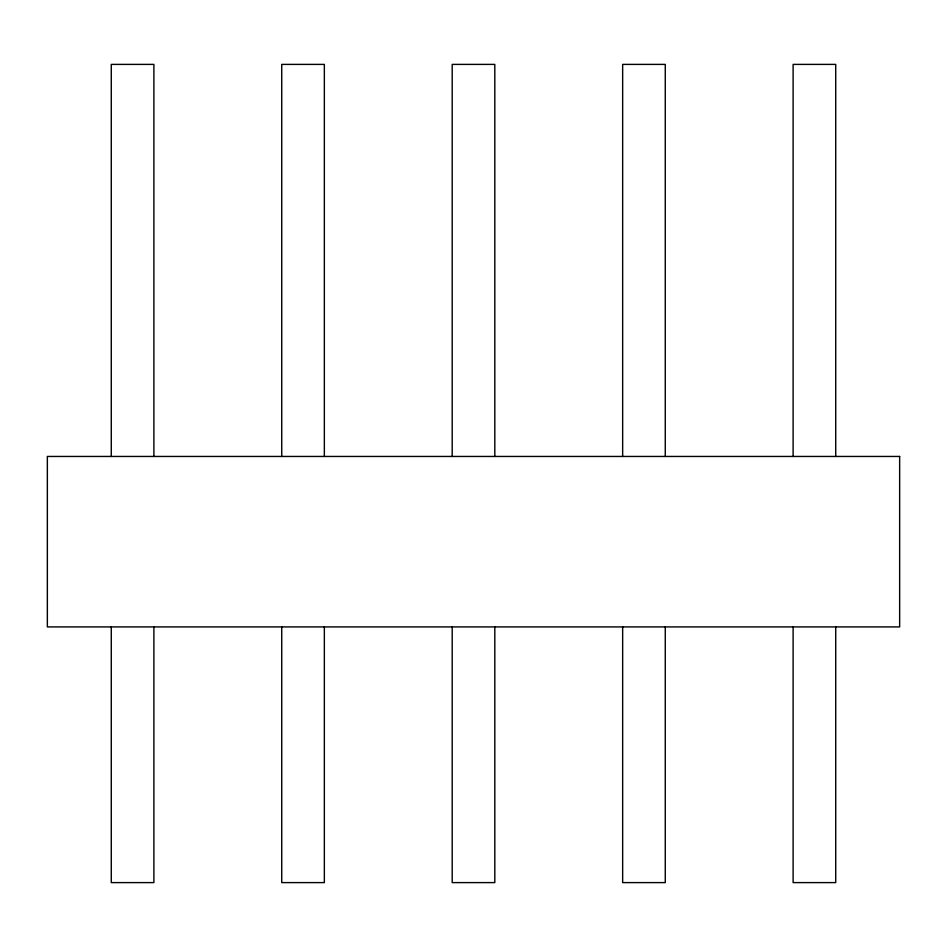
<?xml version="1.0" encoding="UTF-8"?>
<svg xmlns="http://www.w3.org/2000/svg" width="947" height="947" viewBox="0 0 947 947"><rect width="100%" height="100%" fill="white"/><g stroke="black" fill="none" stroke-linecap="round" stroke-linejoin="round"><path stroke-width="1.42" d="M835.728 456.49L835.728 64.396L793.113 64.396L793.113 456.49M835.728 626.642L835.728 882.604L793.113 882.604L793.113 626.642M665.268 456.49L665.268 64.396L622.653 64.396L622.653 456.49M665.268 626.642L665.268 882.604L622.653 882.604L622.653 626.642M494.808 456.49L494.808 64.396L452.193 64.396L452.193 456.49M494.808 626.642L494.808 882.604L452.193 882.604L452.193 626.642M324.348 456.49L324.348 64.396L281.733 64.396L281.733 456.49M324.348 626.642L324.348 882.604L281.733 882.604L281.733 626.642M153.888 456.49L153.888 64.396L111.273 64.396L111.273 456.49M153.888 626.642L153.888 882.604L111.273 882.604L111.273 626.642M899.65 456.454L47.35 456.454L47.35 626.914L899.65 626.914L899.65 456.454"/></g></svg>
